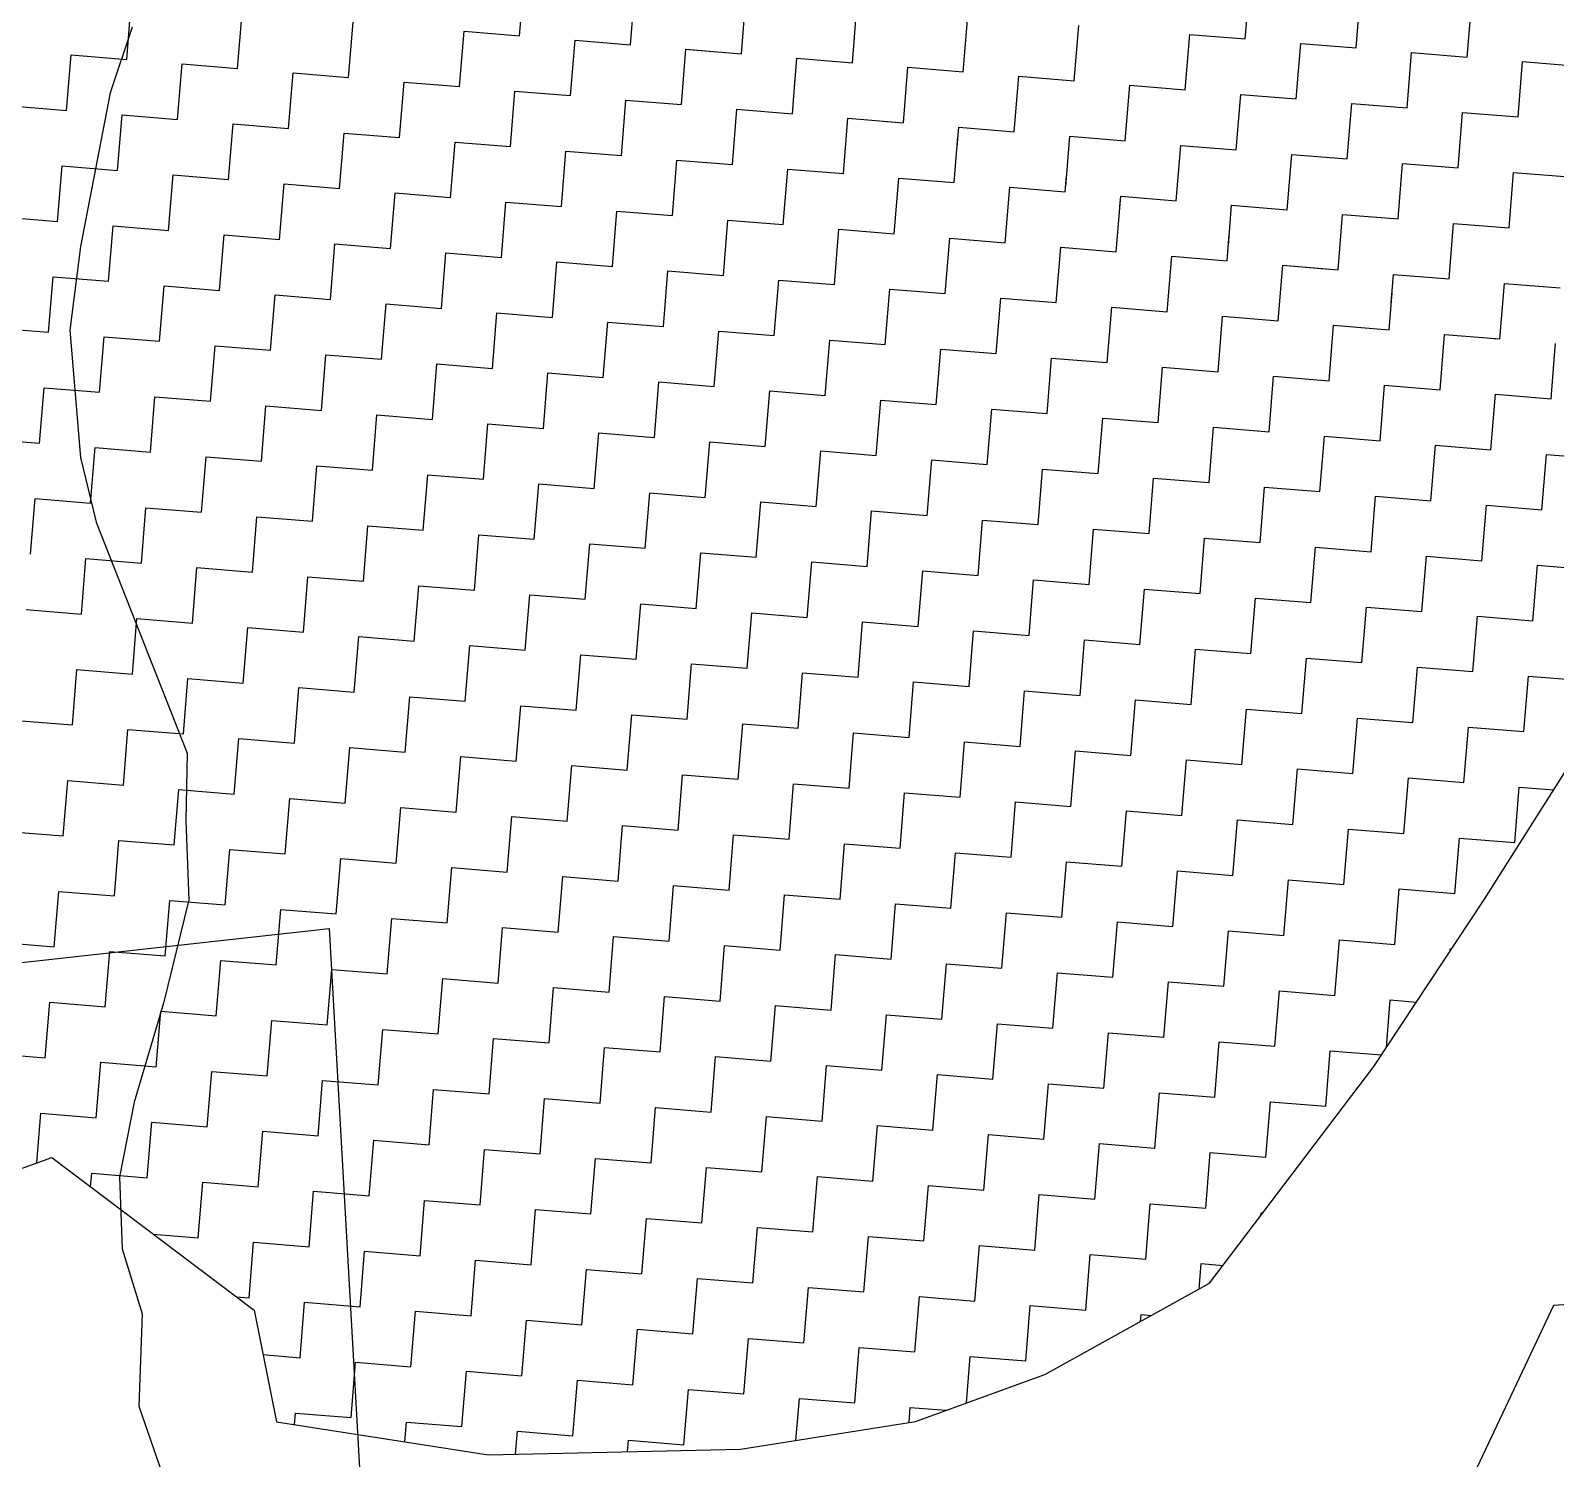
# Model space of a CAD drawing. Header units: metres. Extents: x 286589 to 288713, y 2001360 to 2004418.
# Drawn here: x 287096.6 to 287240, y 2003130.9 to 2003265.2 of the extents above; entities that cross this region are included whole.
import ezdxf

# ---------------------------------------------------------------- set-up
doc = ezdxf.new("R2010")
doc.units = ezdxf.units.M
doc.header["$MEASUREMENT"] = 0
for name, color, linetype in [('LINE_WATER', 4, 'Continuous'), ('POLY_HATCH', 12, 'Continuous'), ('POLY_PARCEL', 6, 'Continuous')]:
    doc.layers.add(name, color=color, linetype=linetype)

msp = doc.modelspace()

# ---------------------------------------------------------------- linework, layer by layer
at = {"layer": 'LINE_WATER'}
for p, q in [((287106.18, 2003265.55), (287104.09, 2003259.37)), ((287104.09, 2003259.37), (287101.32, 2003244.91)), ((287101.32, 2003244.91), (287100.29, 2003237.05)), ((287100.29, 2003237.05), (287101.29, 2003225.06)), ((287101.29, 2003225.06), (287102.79, 2003218.98)), ((287102.79, 2003218.98), (287111.34, 2003197.24)), ((287111.34, 2003197.24), (287111.22, 2003190.9)), ((287111.22, 2003190.9), (287111.48, 2003183.46)), ((287111.48, 2003183.46), (287109.1, 2003173.73)), ((287109.1, 2003173.73), (287106.35, 2003164.42)), ((287106.35, 2003164.42), (287104.98, 2003157.39)), ((287104.98, 2003157.39), (287105.23, 2003150.62)), ((287105.23, 2003150.62), (287107.11, 2003144.51)), ((287107.11, 2003144.51), (287106.8, 2003135.8)), ((287106.8, 2003135.8), (287109.05, 2003129.27))]:
    msp.add_line(p, q, dxfattribs=at)
at = {"layer": 'POLY_HATCH', "linetype": 'Continuous'}
for p, q in [((287142.6, 2003264.75), (287143.02, 2003269.88)), ((287210.86, 2003264.44), (287211.29, 2003269.66)), ((287105.65, 2003262.51), (287106.07, 2003267.73)), ((287163.47, 2003263.05), (287163.9, 2003268.27)), ((287221.3, 2003263.59), (287221.72, 2003268.81)), ((287231.73, 2003262.74), (287232.16, 2003267.96)), ((287116.08, 2003261.66), (287116.51, 2003266.88)), ((287153.04, 2003263.9), (287153.22, 2003266.22)), ((287173.91, 2003262.2), (287174.33, 2003267.42)), ((287184.34, 2003261.35), (287184.77, 2003266.57)), ((287126.52, 2003260.81), (287126.95, 2003266.03)), ((287136.96, 2003259.96), (287137.38, 2003265.18)), ((287137.38, 2003265.18), (287142.6, 2003264.75)), ((287194.78, 2003260.5), (287195.21, 2003265.72)), ((287205.22, 2003259.65), (287205.64, 2003264.87)), ((287205.64, 2003264.87), (287210.86, 2003264.44)), ((287147.39, 2003259.11), (287147.82, 2003264.33)), ((287147.82, 2003264.33), (287153.04, 2003263.9)), ((287157.83, 2003258.26), (287158.25, 2003263.48)), ((287158.25, 2003263.48), (287161.61, 2003263.2)), ((287158.54, 2003263.46), (287163.47, 2003263.05)), ((287215.65, 2003258.8), (287216.08, 2003264.02)), ((287216.08, 2003264.02), (287221.3, 2003263.59)), ((287100, 2003257.72), (287100.43, 2003262.94)), ((287100.43, 2003262.94), (287105.65, 2003262.51)), ((287110.44, 2003256.87), (287110.87, 2003262.09)), ((287110.87, 2003262.09), (287116.08, 2003261.66)), ((287168.46, 2003259.85), (287168.69, 2003262.63)), ((287168.69, 2003262.63), (287173.91, 2003262.2)), ((287226.09, 2003257.95), (287226.51, 2003263.17)), ((287226.51, 2003263.17), (287231.73, 2003262.74)), ((287236.53, 2003257.1), (287236.95, 2003262.32)), ((287236.95, 2003262.32), (287242.17, 2003261.89)), ((287120.88, 2003256.02), (287121.3, 2003261.24)), ((287121.3, 2003261.24), (287126.52, 2003260.81)), ((287131.31, 2003255.17), (287131.74, 2003260.39)), ((287131.74, 2003260.39), (287136.96, 2003259.96)), ((287168.26, 2003257.41), (287168.53, 2003260.72)), ((287178.7, 2003256.56), (287179.13, 2003261.78)), ((287179.13, 2003261.78), (287184.34, 2003261.35)), ((287189.14, 2003255.71), (287189.56, 2003260.93)), ((287189.56, 2003260.93), (287194.78, 2003260.5)), ((287141.75, 2003254.32), (287142.17, 2003259.54)), ((287142.17, 2003259.54), (287147.39, 2003259.11)), ((287199.57, 2003254.86), (287200, 2003260.08)), ((287200, 2003260.08), (287205.22, 2003259.65)), ((287210.01, 2003254.01), (287210.44, 2003259.23)), ((287210.44, 2003259.23), (287215.65, 2003258.8)), ((287094.79, 2003258.15), (287100, 2003257.72)), ((287152.19, 2003253.47), (287152.61, 2003258.69)), ((287152.61, 2003258.69), (287157.83, 2003258.26)), ((287162.62, 2003252.62), (287163.05, 2003257.84)), ((287163.05, 2003257.84), (287168.26, 2003257.41)), ((287220.45, 2003253.16), (287220.87, 2003258.37)), ((287220.87, 2003258.37), (287226.09, 2003257.95)), ((287230.88, 2003252.31), (287231.31, 2003257.52)), ((287231.31, 2003257.52), (287236.53, 2003257.1)), ((287104.8, 2003252.08), (287105.22, 2003257.3)), ((287105.22, 2003257.3), (287110.44, 2003256.87)), ((287115.23, 2003251.23), (287115.66, 2003256.45)), ((287115.66, 2003256.45), (287120.88, 2003256.02)), ((287173.06, 2003251.77), (287173.48, 2003256.98)), ((287173.48, 2003256.98), (287178.7, 2003256.56)), ((287177.15, 2003256.69), (287178.7, 2003256.56)), ((287178.7, 2003256.56), (287178.74, 2003257.05)), ((287183.77, 2003254.28), (287183.92, 2003256.13)), ((287183.92, 2003256.13), (287189.14, 2003255.71)), ((287125.67, 2003250.38), (287126.09, 2003255.59)), ((287126.09, 2003255.59), (287131.31, 2003255.17)), ((287136.11, 2003249.53), (287136.53, 2003254.74)), ((287136.53, 2003254.74), (287141.75, 2003254.32)), ((287183.49, 2003250.92), (287183.84, 2003255.22)), ((287193.97, 2003250.57), (287194.36, 2003255.28)), ((287194.36, 2003255.28), (287199.57, 2003254.86)), ((287146.54, 2003248.68), (287146.97, 2003253.89)), ((287146.97, 2003253.89), (287152.19, 2003253.47)), ((287204.37, 2003249.21), (287204.79, 2003254.43)), ((287204.79, 2003254.43), (287210.01, 2003254.01)), ((287214.8, 2003248.36), (287215.23, 2003253.58)), ((287215.23, 2003253.58), (287220.45, 2003253.16)), ((287099.15, 2003247.28), (287099.58, 2003252.5)), ((287099.58, 2003252.5), (287104.8, 2003252.08)), ((287156.98, 2003247.82), (287157.4, 2003253.04)), ((287157.4, 2003253.04), (287162.62, 2003252.62)), ((287167.41, 2003246.97), (287167.84, 2003252.19)), ((287167.84, 2003252.19), (287173.06, 2003251.77)), ((287225.24, 2003247.51), (287225.66, 2003252.73)), ((287225.66, 2003252.73), (287230.88, 2003252.31)), ((287235.67, 2003246.66), (287236.1, 2003251.88)), ((287236.1, 2003251.88), (287241.32, 2003251.46)), ((287109.59, 2003246.43), (287110.02, 2003251.65)), ((287110.02, 2003251.65), (287115.23, 2003251.23)), ((287120.03, 2003245.58), (287120.45, 2003250.8)), ((287120.45, 2003250.8), (287125.67, 2003250.38)), ((287177.85, 2003246.12), (287178.28, 2003251.34)), ((287178.28, 2003251.34), (287183.49, 2003250.92)), ((287188.29, 2003245.27), (287188.71, 2003250.49)), ((287188.71, 2003250.49), (287193.93, 2003250.07)), ((287193.93, 2003250.07), (287194.05, 2003251.56)), ((287130.46, 2003244.73), (287130.89, 2003249.95)), ((287130.89, 2003249.95), (287136.11, 2003249.53)), ((287140.9, 2003243.88), (287141.32, 2003249.1)), ((287141.32, 2003249.1), (287146.54, 2003248.68)), ((287198.72, 2003244.42), (287199.15, 2003249.64)), ((287199.07, 2003248.71), (287199.15, 2003249.64)), ((287199.15, 2003249.64), (287199.46, 2003249.61)), ((287199.15, 2003249.64), (287204.37, 2003249.21)), ((287093.94, 2003247.71), (287099.15, 2003247.28)), ((287151.33, 2003243.03), (287151.76, 2003248.25)), ((287151.76, 2003248.25), (287156.98, 2003247.82)), ((287209.28, 2003245), (287209.58, 2003248.79)), ((287209.58, 2003248.79), (287214.8, 2003248.36)), ((287219.6, 2003242.72), (287220.02, 2003247.94)), ((287220.02, 2003247.94), (287225.24, 2003247.51)), ((287103.95, 2003241.64), (287104.37, 2003246.86)), ((287104.37, 2003246.86), (287109.59, 2003246.43)), ((287161.77, 2003242.18), (287162.2, 2003247.4)), ((287162.2, 2003247.4), (287167.41, 2003246.97)), ((287172.21, 2003241.33), (287172.63, 2003246.55)), ((287172.63, 2003246.55), (287177.85, 2003246.12)), ((287209.16, 2003243.57), (287209.36, 2003246.06)), ((287230.03, 2003241.87), (287230.46, 2003247.09)), ((287230.46, 2003247.09), (287235.67, 2003246.66)), ((287114.38, 2003240.79), (287114.81, 2003246.01)), ((287114.81, 2003246.01), (287120.03, 2003245.58)), ((287124.82, 2003239.94), (287125.24, 2003245.16)), ((287125.24, 2003245.16), (287130.46, 2003244.73)), ((287182.64, 2003240.48), (287183.07, 2003245.7)), ((287183.07, 2003245.7), (287188.29, 2003245.27)), ((287193.08, 2003239.63), (287193.5, 2003244.85)), ((287193.5, 2003244.85), (287198.72, 2003244.42)), ((287135.26, 2003239.09), (287135.68, 2003244.31)), ((287135.68, 2003244.31), (287140.9, 2003243.88)), ((287145.69, 2003238.24), (287146.12, 2003243.46)), ((287146.12, 2003243.46), (287151.33, 2003243.03)), ((287203.52, 2003238.78), (287203.94, 2003244)), ((287203.94, 2003244), (287209.16, 2003243.57)), ((287098.3, 2003236.85), (287098.73, 2003242.07)), ((287098.73, 2003242.07), (287103.95, 2003241.64)), ((287156.13, 2003237.39), (287156.55, 2003242.61)), ((287156.55, 2003242.61), (287161.77, 2003242.18)), ((287166.56, 2003236.54), (287166.99, 2003241.76)), ((287166.99, 2003241.76), (287172.21, 2003241.33)), ((287213.95, 2003237.93), (287214.38, 2003243.15)), ((287214.38, 2003243.15), (287218.38, 2003242.82)), ((287214.38, 2003243.15), (287219.6, 2003242.72)), ((287214.38, 2003243.15), (287214.38, 2003243.15)), ((287224.59, 2003239.62), (287224.81, 2003242.29)), ((287224.81, 2003242.29), (287230.03, 2003241.87)), ((287108.74, 2003236), (287109.16, 2003241.22)), ((287109.16, 2003241.22), (287114.38, 2003240.79)), ((287119.18, 2003235.15), (287119.6, 2003240.37)), ((287119.6, 2003240.37), (287124.82, 2003239.94)), ((287177, 2003235.69), (287177.43, 2003240.9)), ((287177.43, 2003240.9), (287182.64, 2003240.48)), ((287224.39, 2003237.08), (287224.67, 2003240.56)), ((287234.82, 2003236.23), (287235.25, 2003241.44)), ((287235.25, 2003241.44), (287240.47, 2003241.02)), ((287129.61, 2003234.3), (287130.04, 2003239.51)), ((287130.04, 2003239.51), (287135.26, 2003239.09)), ((287187.44, 2003234.84), (287187.86, 2003240.05)), ((287187.86, 2003240.05), (287193.08, 2003239.63)), ((287197.87, 2003233.99), (287198.3, 2003239.2)), ((287198.3, 2003239.2), (287203.52, 2003238.78)), ((287140.05, 2003233.45), (287140.47, 2003238.66)), ((287140.47, 2003238.66), (287145.69, 2003238.24)), ((287150.48, 2003232.6), (287150.91, 2003237.81)), ((287150.91, 2003237.81), (287156.13, 2003237.39)), ((287208.31, 2003233.13), (287208.73, 2003238.35)), ((287208.73, 2003238.35), (287213.95, 2003237.93)), ((287218.74, 2003232.28), (287219.17, 2003237.5)), ((287219.17, 2003237.5), (287224.39, 2003237.08)), ((287093.08, 2003237.27), (287098.3, 2003236.85)), ((287103.1, 2003231.21), (287103.52, 2003236.42)), ((287103.52, 2003236.42), (287108.74, 2003236)), ((287160.92, 2003231.74), (287161.35, 2003236.96)), ((287161.35, 2003236.96), (287166.56, 2003236.54)), ((287171.36, 2003230.89), (287171.78, 2003236.11)), ((287171.78, 2003236.11), (287177, 2003235.69)), ((287229.18, 2003231.43), (287229.61, 2003236.65)), ((287229.61, 2003236.65), (287234.82, 2003236.23)), ((287234.28, 2003236.27), (287234.82, 2003236.23)), ((287234.82, 2003236.23), (287234.88, 2003236.9)), ((287113.53, 2003230.35), (287113.96, 2003235.57)), ((287113.96, 2003235.57), (287119.18, 2003235.15)), ((287123.97, 2003229.5), (287124.39, 2003234.72)), ((287124.39, 2003234.72), (287129.61, 2003234.3)), ((287181.79, 2003230.04), (287182.22, 2003235.26)), ((287182.22, 2003235.26), (287187.44, 2003234.84)), ((287239.62, 2003230.58), (287239.98, 2003235.06)), ((287239.92, 2003234.32), (287240.04, 2003235.8)), ((287134.4, 2003228.65), (287134.83, 2003233.87)), ((287134.83, 2003233.87), (287140.05, 2003233.45)), ((287192.23, 2003229.19), (287192.65, 2003234.41)), ((287192.65, 2003234.41), (287197.87, 2003233.99)), ((287202.66, 2003228.34), (287203.09, 2003233.56)), ((287203.09, 2003233.56), (287208.31, 2003233.13)), ((287144.84, 2003227.8), (287145.27, 2003233.02)), ((287145.27, 2003233.02), (287150.48, 2003232.6)), ((287155.28, 2003226.95), (287155.7, 2003232.17)), ((287155.7, 2003232.17), (287160.92, 2003231.74)), ((287213.1, 2003227.49), (287213.53, 2003232.71)), ((287213.53, 2003232.71), (287218.74, 2003232.28)), ((287223.54, 2003226.64), (287223.96, 2003231.86)), ((287223.96, 2003231.86), (287229.18, 2003231.43)), ((287097.45, 2003226.41), (287097.88, 2003231.63)), ((287097.88, 2003231.63), (287103.1, 2003231.21)), ((287107.89, 2003225.56), (287108.31, 2003230.78)), ((287108.31, 2003230.78), (287113.53, 2003230.35)), ((287165.71, 2003226.1), (287166.14, 2003231.32)), ((287166.14, 2003231.32), (287171.36, 2003230.89)), ((287176.15, 2003225.25), (287176.57, 2003230.47)), ((287176.57, 2003230.47), (287181.79, 2003230.04)), ((287233.97, 2003225.79), (287234.4, 2003231.01)), ((287234.4, 2003231.01), (287239.62, 2003230.58)), ((287118.32, 2003224.71), (287118.75, 2003229.93)), ((287118.75, 2003229.93), (287123.97, 2003229.5)), ((287128.76, 2003223.86), (287129.19, 2003229.08)), ((287129.19, 2003229.08), (287134.4, 2003228.65)), ((287186.59, 2003224.4), (287187.01, 2003229.62)), ((287187.01, 2003229.62), (287192.23, 2003229.19)), ((287139.2, 2003223.01), (287139.62, 2003228.23)), ((287139.62, 2003228.23), (287144.84, 2003227.8)), ((287197.02, 2003223.55), (287197.45, 2003228.77)), ((287197.45, 2003228.77), (287202.66, 2003228.34)), ((287207.46, 2003222.7), (287207.88, 2003227.92)), ((287207.88, 2003227.92), (287213.1, 2003227.49)), ((287092.23, 2003226.84), (287097.45, 2003226.41)), ((287102.25, 2003220.77), (287102.67, 2003225.99)), ((287102.67, 2003225.99), (287107.89, 2003225.56)), ((287149.63, 2003222.16), (287150.06, 2003227.38)), ((287150.06, 2003227.38), (287155.28, 2003226.95)), ((287160.07, 2003221.31), (287160.49, 2003226.53)), ((287160.49, 2003226.53), (287165.71, 2003226.1)), ((287217.89, 2003221.85), (287218.32, 2003227.07)), ((287218.32, 2003227.07), (287223.54, 2003226.64)), ((287228.33, 2003221), (287228.76, 2003226.22)), ((287228.76, 2003226.22), (287233.97, 2003225.79)), ((287112.68, 2003219.92), (287113.11, 2003225.14)), ((287113.11, 2003225.14), (287118.32, 2003224.71)), ((287170.51, 2003220.46), (287170.93, 2003225.68)), ((287170.93, 2003225.68), (287176.15, 2003225.25)), ((287180.94, 2003219.61), (287181.37, 2003224.83)), ((287181.37, 2003224.83), (287186.59, 2003224.4)), ((287238.77, 2003220.15), (287239.19, 2003225.36)), ((287239.19, 2003225.36), (287244.41, 2003224.94)), ((287123.12, 2003219.07), (287123.54, 2003224.29)), ((287123.54, 2003224.29), (287128.76, 2003223.86)), ((287133.55, 2003218.22), (287133.98, 2003223.44)), ((287133.98, 2003223.44), (287139.2, 2003223.01)), ((287191.38, 2003218.76), (287191.8, 2003223.97)), ((287191.8, 2003223.97), (287197.02, 2003223.55)), ((287201.81, 2003217.91), (287202.24, 2003223.12)), ((287202.24, 2003223.12), (287207.46, 2003222.7)), ((287143.99, 2003217.37), (287144.42, 2003222.58)), ((287144.42, 2003222.58), (287149.63, 2003222.16)), ((287154.43, 2003216.52), (287154.85, 2003221.73)), ((287154.85, 2003221.73), (287160.07, 2003221.31)), ((287212.25, 2003217.06), (287212.68, 2003222.27)), ((287212.68, 2003222.27), (287217.89, 2003221.85)), ((287096.6, 2003215.98), (287097.03, 2003221.19)), ((287097.03, 2003221.19), (287102.25, 2003220.77)), ((287107.04, 2003215.13), (287107.46, 2003220.34)), ((287107.46, 2003220.34), (287112.68, 2003219.92)), ((287164.86, 2003215.67), (287165.29, 2003220.88)), ((287165.29, 2003220.88), (287170.51, 2003220.46)), ((287222.69, 2003216.2), (287223.11, 2003221.42)), ((287223.11, 2003221.42), (287228.33, 2003221)), ((287233.12, 2003215.35), (287233.55, 2003220.57)), ((287233.55, 2003220.57), (287238.77, 2003220.15)), ((287117.47, 2003214.28), (287117.9, 2003219.49)), ((287117.9, 2003219.49), (287123.12, 2003219.07)), ((287175.3, 2003214.81), (287175.72, 2003220.03)), ((287175.72, 2003220.03), (287180.94, 2003219.61)), ((287185.73, 2003213.96), (287186.16, 2003219.18)), ((287186.16, 2003219.18), (287191.38, 2003218.76)), ((287127.91, 2003213.42), (287128.34, 2003218.64)), ((287128.34, 2003218.64), (287133.55, 2003218.22)), ((287138.35, 2003212.57), (287138.77, 2003217.79)), ((287138.77, 2003217.79), (287143.99, 2003217.37)), ((287196.17, 2003213.11), (287196.6, 2003218.33)), ((287196.6, 2003218.33), (287201.81, 2003217.91)), ((287206.61, 2003212.26), (287207.03, 2003217.48)), ((287207.03, 2003217.48), (287212.25, 2003217.06)), ((287148.78, 2003211.72), (287149.21, 2003216.94)), ((287149.21, 2003216.94), (287154.43, 2003216.52)), ((287159.22, 2003210.87), (287159.64, 2003216.09)), ((287159.64, 2003216.09), (287164.86, 2003215.67)), ((287217.04, 2003211.41), (287217.47, 2003216.63)), ((287217.47, 2003216.63), (287222.69, 2003216.2)), ((287101.39, 2003210.33), (287101.82, 2003215.55)), ((287101.82, 2003215.55), (287107.04, 2003215.13)), ((287111.83, 2003209.48), (287112.26, 2003214.7)), ((287112.26, 2003214.7), (287117.47, 2003214.28)), ((287169.66, 2003210.02), (287170.08, 2003215.24)), ((287170.08, 2003215.24), (287175.3, 2003214.81)), ((287227.48, 2003210.56), (287227.9, 2003215.78)), ((287227.9, 2003215.78), (287233.12, 2003215.35)), ((287237.92, 2003209.71), (287238.34, 2003214.93)), ((287238.34, 2003214.93), (287243.56, 2003214.5)), ((287122.27, 2003208.63), (287122.69, 2003213.85)), ((287122.69, 2003213.85), (287127.91, 2003213.42)), ((287180.09, 2003209.17), (287180.52, 2003214.39)), ((287180.52, 2003214.39), (287185.73, 2003213.96)), ((287190.53, 2003208.32), (287190.95, 2003213.54)), ((287190.95, 2003213.54), (287196.17, 2003213.11)), ((287132.7, 2003207.78), (287133.13, 2003213)), ((287133.13, 2003213), (287138.35, 2003212.57)), ((287143.14, 2003206.93), (287143.56, 2003212.15)), ((287143.56, 2003212.15), (287148.78, 2003211.72)), ((287200.96, 2003207.47), (287201.39, 2003212.69)), ((287201.39, 2003212.69), (287206.61, 2003212.26)), ((287211.4, 2003206.62), (287211.83, 2003211.84)), ((287211.83, 2003211.84), (287217.04, 2003211.41)), ((287096.18, 2003210.76), (287101.39, 2003210.33)), ((287153.58, 2003206.08), (287154, 2003211.3)), ((287154, 2003211.3), (287159.22, 2003210.87)), ((287164.01, 2003205.23), (287164.44, 2003210.45)), ((287164.44, 2003210.45), (287169.66, 2003210.02)), ((287221.84, 2003205.77), (287222.26, 2003210.99)), ((287222.26, 2003210.99), (287227.48, 2003210.56)), ((287106.19, 2003204.69), (287106.61, 2003209.91)), ((287106.61, 2003209.91), (287111.83, 2003209.48)), ((287116.62, 2003203.84), (287117.05, 2003209.06)), ((287117.05, 2003209.06), (287122.27, 2003208.63)), ((287174.45, 2003204.38), (287174.87, 2003209.6)), ((287174.87, 2003209.6), (287180.09, 2003209.17)), ((287184.88, 2003203.53), (287185.31, 2003208.75)), ((287185.31, 2003208.75), (287190.53, 2003208.32)), ((287232.27, 2003204.92), (287232.7, 2003210.14)), ((287232.7, 2003210.14), (287237.92, 2003209.71)), ((287127.06, 2003202.99), (287127.48, 2003208.21)), ((287127.48, 2003208.21), (287132.7, 2003207.78)), ((287137.5, 2003202.14), (287137.92, 2003207.36)), ((287137.92, 2003207.36), (287143.14, 2003206.93)), ((287195.32, 2003202.68), (287195.75, 2003207.9)), ((287195.75, 2003207.9), (287200.96, 2003207.47)), ((287147.93, 2003201.29), (287148.36, 2003206.5)), ((287148.36, 2003206.5), (287153.58, 2003206.08)), ((287205.76, 2003201.83), (287206.18, 2003207.04)), ((287206.18, 2003207.04), (287211.4, 2003206.62)), ((287216.19, 2003200.98), (287216.62, 2003206.19)), ((287216.62, 2003206.19), (287221.84, 2003205.77)), ((287100.54, 2003199.9), (287100.97, 2003205.11)), ((287100.97, 2003205.11), (287106.19, 2003204.69)), ((287158.37, 2003200.44), (287158.79, 2003205.65)), ((287158.79, 2003205.65), (287164.01, 2003205.23)), ((287168.8, 2003199.59), (287169.23, 2003204.8)), ((287169.23, 2003204.8), (287174.45, 2003204.38)), ((287226.63, 2003200.12), (287227.05, 2003205.34)), ((287227.05, 2003205.34), (287232.27, 2003204.92)), ((287237.06, 2003199.27), (287237.49, 2003204.49)), ((287237.49, 2003204.49), (287242.71, 2003204.07)), ((287110.98, 2003199.05), (287111.41, 2003204.26)), ((287111.41, 2003204.26), (287116.62, 2003203.84)), ((287121.42, 2003198.2), (287121.84, 2003203.41)), ((287121.84, 2003203.41), (287127.06, 2003202.99)), ((287179.24, 2003198.73), (287179.67, 2003203.95)), ((287179.67, 2003203.95), (287184.88, 2003203.53)), ((287189.68, 2003197.88), (287190.1, 2003203.1)), ((287190.1, 2003203.1), (287195.32, 2003202.68)), ((287131.85, 2003197.34), (287132.28, 2003202.56)), ((287132.28, 2003202.56), (287137.5, 2003202.14)), ((287142.29, 2003196.49), (287142.71, 2003201.71)), ((287142.71, 2003201.71), (287147.93, 2003201.29)), ((287200.11, 2003197.03), (287200.54, 2003202.25)), ((287200.54, 2003202.25), (287205.76, 2003201.83)), ((287095.33, 2003200.32), (287100.54, 2003199.9)), ((287152.72, 2003195.64), (287153.15, 2003200.86)), ((287153.15, 2003200.86), (287158.37, 2003200.44)), ((287210.55, 2003196.18), (287210.97, 2003201.4)), ((287210.97, 2003201.4), (287216.19, 2003200.98)), ((287220.99, 2003195.33), (287221.41, 2003200.55)), ((287221.41, 2003200.55), (287226.63, 2003200.12)), ((287105.34, 2003194.25), (287105.76, 2003199.47)), ((287105.76, 2003199.47), (287110.98, 2003199.05)), ((287163.16, 2003194.79), (287163.59, 2003200.01)), ((287163.59, 2003200.01), (287168.8, 2003199.59)), ((287173.6, 2003193.94), (287174.02, 2003199.16)), ((287174.02, 2003199.16), (287179.24, 2003198.73)), ((287231.42, 2003194.48), (287231.85, 2003199.7)), ((287231.85, 2003199.7), (287237.06, 2003199.27)), ((287115.77, 2003193.4), (287116.2, 2003198.62)), ((287116.2, 2003198.62), (287121.42, 2003198.2)), ((287126.21, 2003192.55), (287126.63, 2003197.77)), ((287126.63, 2003197.77), (287131.85, 2003197.34)), ((287184.03, 2003193.09), (287184.46, 2003198.31)), ((287184.46, 2003198.31), (287189.68, 2003197.88)), ((287194.47, 2003192.24), (287194.89, 2003197.46)), ((287194.89, 2003197.46), (287200.11, 2003197.03)), ((287136.65, 2003191.7), (287137.07, 2003196.92)), ((287137.07, 2003196.92), (287142.29, 2003196.49)), ((287147.08, 2003190.85), (287147.51, 2003196.07)), ((287147.51, 2003196.07), (287152.72, 2003195.64)), ((287204.91, 2003191.39), (287205.33, 2003196.61)), ((287205.33, 2003196.61), (287210.55, 2003196.18)), ((287099.69, 2003189.46), (287100.12, 2003194.68)), ((287100.12, 2003194.68), (287105.34, 2003194.25)), ((287157.52, 2003190), (287157.94, 2003195.22)), ((287157.94, 2003195.22), (287163.16, 2003194.79)), ((287215.34, 2003190.54), (287215.77, 2003195.76)), ((287215.77, 2003195.76), (287220.99, 2003195.33)), ((287225.78, 2003189.69), (287226.2, 2003194.91)), ((287226.2, 2003194.91), (287231.42, 2003194.48)), ((287110.13, 2003188.61), (287110.55, 2003193.83)), ((287110.55, 2003193.83), (287115.77, 2003193.4)), ((287120.57, 2003187.76), (287120.99, 2003192.98)), ((287120.99, 2003192.98), (287126.21, 2003192.55)), ((287167.95, 2003189.15), (287168.38, 2003194.37)), ((287168.38, 2003194.37), (287173.6, 2003193.94)), ((287178.39, 2003188.3), (287178.82, 2003193.52)), ((287178.82, 2003193.52), (287184.03, 2003193.09)), ((287236.21, 2003188.84), (287236.64, 2003194.06)), ((287236.64, 2003194.06), (287239.87, 2003193.79)), ((287131, 2003186.91), (287131.43, 2003192.13)), ((287131.43, 2003192.13), (287136.65, 2003191.7)), ((287188.83, 2003187.45), (287189.25, 2003192.67)), ((287189.25, 2003192.67), (287194.47, 2003192.24)), ((287199.26, 2003186.6), (287199.69, 2003191.82)), ((287199.69, 2003191.82), (287204.91, 2003191.39)), ((287141.44, 2003186.06), (287141.86, 2003191.28)), ((287141.86, 2003191.28), (287147.08, 2003190.85)), ((287151.87, 2003185.21), (287152.3, 2003190.43)), ((287152.3, 2003190.43), (287157.52, 2003190)), ((287209.7, 2003185.75), (287210.12, 2003190.96)), ((287210.12, 2003190.96), (287215.34, 2003190.54)), ((287220.13, 2003184.9), (287220.56, 2003190.11)), ((287220.56, 2003190.11), (287225.78, 2003189.69)), ((287094.48, 2003189.89), (287099.69, 2003189.46)), ((287104.49, 2003183.82), (287104.91, 2003189.04)), ((287104.91, 2003189.04), (287110.13, 2003188.61)), ((287162.31, 2003184.36), (287162.74, 2003189.57)), ((287162.74, 2003189.57), (287167.95, 2003189.15)), ((287172.75, 2003183.51), (287173.17, 2003188.72)), ((287173.17, 2003188.72), (287178.39, 2003188.3)), ((287230.57, 2003184.05), (287231, 2003189.26)), ((287231, 2003189.26), (287236.21, 2003188.84)), ((287114.92, 2003182.97), (287115.35, 2003188.18)), ((287115.35, 2003188.18), (287120.57, 2003187.76)), ((287125.36, 2003182.12), (287125.78, 2003187.33)), ((287125.78, 2003187.33), (287131, 2003186.91)), ((287183.18, 2003182.66), (287183.61, 2003187.87)), ((287183.61, 2003187.87), (287188.83, 2003187.45)), ((287135.79, 2003181.27), (287136.22, 2003186.48)), ((287136.22, 2003186.48), (287141.44, 2003186.06)), ((287193.62, 2003181.8), (287194.04, 2003187.02)), ((287194.04, 2003187.02), (287199.26, 2003186.6)), ((287204.06, 2003180.95), (287204.48, 2003186.17)), ((287204.48, 2003186.17), (287209.7, 2003185.75)), ((287146.23, 2003180.41), (287146.66, 2003185.63)), ((287146.66, 2003185.63), (287151.87, 2003185.21)), ((287156.67, 2003179.56), (287157.09, 2003184.78)), ((287157.09, 2003184.78), (287162.31, 2003184.36)), ((287214.49, 2003180.1), (287214.92, 2003185.32)), ((287214.92, 2003185.32), (287220.13, 2003184.9)), ((287224.93, 2003179.25), (287225.35, 2003184.47)), ((287225.35, 2003184.47), (287230.57, 2003184.05)), ((287098.84, 2003179.02), (287099.27, 2003184.24)), ((287099.27, 2003184.24), (287104.49, 2003183.82)), ((287109.28, 2003178.17), (287109.7, 2003183.39)), ((287109.7, 2003183.39), (287114.92, 2003182.97)), ((287167.1, 2003178.71), (287167.53, 2003183.93)), ((287167.53, 2003183.93), (287172.75, 2003183.51)), ((287177.54, 2003177.86), (287177.96, 2003183.08)), ((287177.96, 2003183.08), (287183.18, 2003182.66)), ((287119.71, 2003177.32), (287120.14, 2003182.54)), ((287120.14, 2003182.54), (287125.36, 2003182.12)), ((287130.15, 2003176.47), (287130.58, 2003181.69)), ((287130.58, 2003181.69), (287135.79, 2003181.27)), ((287187.98, 2003177.01), (287188.4, 2003182.23)), ((287188.4, 2003182.23), (287193.62, 2003181.8)), ((287140.59, 2003175.62), (287141.01, 2003180.84)), ((287141.01, 2003180.84), (287146.23, 2003180.41)), ((287198.41, 2003176.16), (287198.84, 2003181.38)), ((287198.84, 2003181.38), (287204.06, 2003180.95)), ((287208.85, 2003175.31), (287209.27, 2003180.53)), ((287209.27, 2003180.53), (287214.49, 2003180.1)), ((287093.62, 2003179.45), (287098.84, 2003179.02)), ((287151.02, 2003174.77), (287151.45, 2003179.99)), ((287151.45, 2003179.99), (287156.67, 2003179.56)), ((287161.46, 2003173.92), (287161.88, 2003179.14)), ((287161.88, 2003179.14), (287167.1, 2003178.71)), ((287219.28, 2003174.46), (287219.71, 2003179.68)), ((287219.71, 2003179.68), (287224.93, 2003179.25)), ((287230.13, 2003178.62), (287230.15, 2003178.83)), ((287230.15, 2003178.83), (287230.26, 2003178.82)), ((287103.64, 2003173.38), (287104.06, 2003178.6)), ((287104.06, 2003178.6), (287109.28, 2003178.17)), ((287114.07, 2003172.53), (287114.5, 2003177.75)), ((287114.5, 2003177.75), (287119.71, 2003177.32)), ((287171.9, 2003173.07), (287172.32, 2003178.29)), ((287172.32, 2003178.29), (287177.54, 2003177.86)), ((287182.33, 2003172.22), (287182.76, 2003177.44)), ((287182.76, 2003177.44), (287187.98, 2003177.01)), ((287124.51, 2003171.68), (287124.93, 2003176.9)), ((287124.93, 2003176.9), (287130.15, 2003176.47)), ((287134.94, 2003170.83), (287135.37, 2003176.05)), ((287135.37, 2003176.05), (287140.59, 2003175.62)), ((287192.77, 2003171.37), (287193.19, 2003176.59)), ((287193.19, 2003176.59), (287198.41, 2003176.16)), ((287145.38, 2003169.98), (287145.81, 2003175.2)), ((287145.81, 2003175.2), (287151.02, 2003174.77)), ((287155.82, 2003169.13), (287156.24, 2003174.35)), ((287156.24, 2003174.35), (287161.46, 2003173.92)), ((287203.2, 2003170.52), (287203.63, 2003175.74)), ((287203.63, 2003175.74), (287208.85, 2003175.31)), ((287213.64, 2003169.67), (287214.07, 2003174.89)), ((287214.07, 2003174.89), (287219.28, 2003174.46)), ((287097.99, 2003168.59), (287098.42, 2003173.81)), ((287098.42, 2003173.81), (287103.64, 2003173.38)), ((287108.43, 2003167.74), (287108.85, 2003172.96)), ((287108.85, 2003172.96), (287114.07, 2003172.53)), ((287166.25, 2003168.28), (287166.68, 2003173.5)), ((287166.68, 2003173.5), (287171.9, 2003173.07)), ((287224.14, 2003169.56), (287224.5, 2003174.03)), ((287224.5, 2003174.03), (287226.96, 2003173.83)), ((287118.86, 2003166.89), (287119.29, 2003172.1)), ((287119.29, 2003172.1), (287124.51, 2003171.68)), ((287176.69, 2003167.43), (287177.11, 2003172.64)), ((287177.11, 2003172.64), (287182.33, 2003172.22)), ((287187.12, 2003166.58), (287187.55, 2003171.79)), ((287187.55, 2003171.79), (287192.77, 2003171.37)), ((287129.3, 2003166.04), (287129.73, 2003171.25)), ((287129.73, 2003171.25), (287134.94, 2003170.83)), ((287139.74, 2003165.19), (287140.16, 2003170.4)), ((287140.16, 2003170.4), (287145.38, 2003169.98)), ((287197.56, 2003165.72), (287197.99, 2003170.94)), ((287197.99, 2003170.94), (287203.2, 2003170.52)), ((287208, 2003164.87), (287208.42, 2003170.09)), ((287208.42, 2003170.09), (287213.64, 2003169.67)), ((287092.77, 2003169.01), (287097.99, 2003168.59)), ((287150.17, 2003164.33), (287150.6, 2003169.55)), ((287150.6, 2003169.55), (287155.82, 2003169.13)), ((287160.61, 2003163.48), (287161.03, 2003168.7)), ((287161.03, 2003168.7), (287166.25, 2003168.28)), ((287218.43, 2003164.02), (287218.86, 2003169.24)), ((287218.86, 2003169.24), (287223.67, 2003168.85)), ((287102.78, 2003162.94), (287103.21, 2003168.16)), ((287103.21, 2003168.16), (287108.43, 2003167.74)), ((287113.22, 2003162.09), (287113.65, 2003167.31)), ((287113.65, 2003167.31), (287118.86, 2003166.89)), ((287171.05, 2003162.63), (287171.47, 2003167.85)), ((287171.47, 2003167.85), (287176.69, 2003167.43)), ((287123.66, 2003161.24), (287124.08, 2003166.46)), ((287124.08, 2003166.46), (287129.3, 2003166.04)), ((287181.48, 2003161.78), (287181.91, 2003167)), ((287181.91, 2003167), (287187.12, 2003166.58)), ((287191.92, 2003160.93), (287192.34, 2003166.15)), ((287192.34, 2003166.15), (287197.56, 2003165.72)), ((287134.09, 2003160.39), (287134.52, 2003165.61)), ((287134.52, 2003165.61), (287139.74, 2003165.19)), ((287144.53, 2003159.54), (287144.95, 2003164.76)), ((287144.95, 2003164.76), (287150.17, 2003164.33)), ((287202.35, 2003160.08), (287202.78, 2003165.3)), ((287202.78, 2003165.3), (287208, 2003164.87)), ((287212.79, 2003159.23), (287213.22, 2003164.45)), ((287213.22, 2003164.45), (287218.43, 2003164.02)), ((287097.19, 2003158.69), (287097.57, 2003163.37)), ((287097.57, 2003163.37), (287102.78, 2003162.94)), ((287154.97, 2003158.69), (287155.39, 2003163.91)), ((287155.39, 2003163.91), (287160.61, 2003163.48)), ((287165.4, 2003157.84), (287165.83, 2003163.06)), ((287165.83, 2003163.06), (287171.05, 2003162.63)), ((287107.58, 2003157.3), (287108, 2003162.52)), ((287108, 2003162.52), (287113.22, 2003162.09)), ((287118.01, 2003156.45), (287118.44, 2003161.67)), ((287118.44, 2003161.67), (287123.66, 2003161.24)), ((287175.84, 2003156.99), (287176.26, 2003162.21)), ((287176.26, 2003162.21), (287181.48, 2003161.78)), ((287128.45, 2003155.6), (287128.88, 2003160.82)), ((287128.88, 2003160.82), (287134.09, 2003160.39)), ((287186.27, 2003156.14), (287186.7, 2003161.36)), ((287186.7, 2003161.36), (287191.92, 2003160.93)), ((287196.71, 2003155.29), (287197.14, 2003160.51)), ((287197.14, 2003160.51), (287202.35, 2003160.08)), ((287138.89, 2003154.75), (287139.31, 2003159.97)), ((287139.31, 2003159.97), (287144.53, 2003159.54)), ((287149.32, 2003153.9), (287149.75, 2003159.12)), ((287149.75, 2003159.12), (287154.97, 2003158.69)), ((287207.15, 2003154.44), (287207.57, 2003159.66)), ((287207.57, 2003159.66), (287212.79, 2003159.23)), ((287102.25, 2003156.45), (287102.36, 2003157.73)), ((287102.36, 2003157.73), (287107.58, 2003157.3)), ((287159.76, 2003153.05), (287160.18, 2003158.27)), ((287160.18, 2003158.27), (287165.4, 2003157.84)), ((287170.19, 2003152.2), (287170.62, 2003157.42)), ((287170.62, 2003157.42), (287175.84, 2003156.99)), ((287112.37, 2003151.66), (287112.8, 2003156.88)), ((287112.8, 2003156.88), (287118.01, 2003156.45)), ((287122.81, 2003150.81), (287123.23, 2003156.03)), ((287123.23, 2003156.03), (287128.45, 2003155.6)), ((287180.63, 2003151.35), (287181.06, 2003156.56)), ((287181.06, 2003156.56), (287186.27, 2003156.14)), ((287191.07, 2003150.5), (287191.49, 2003155.71)), ((287191.49, 2003155.71), (287196.71, 2003155.29)), ((287133.24, 2003149.96), (287133.67, 2003155.17)), ((287133.67, 2003155.17), (287138.89, 2003154.75)), ((287143.68, 2003149.11), (287144.1, 2003154.32)), ((287144.1, 2003154.32), (287149.32, 2003153.9)), ((287201.5, 2003149.65), (287201.93, 2003154.86)), ((287201.93, 2003154.86), (287207.15, 2003154.44)), ((287154.11, 2003148.26), (287154.54, 2003153.47)), ((287154.54, 2003153.47), (287159.76, 2003153.05)), ((287212.34, 2003153.76), (287212.36, 2003154.01)), ((287212.36, 2003154.01), (287212.52, 2003154)), ((287108.15, 2003152), (287112.37, 2003151.66)), ((287164.55, 2003147.4), (287164.98, 2003152.62)), ((287164.98, 2003152.62), (287170.19, 2003152.2)), ((287174.99, 2003146.55), (287175.41, 2003151.77)), ((287175.41, 2003151.77), (287180.63, 2003151.35)), ((287117.16, 2003146.01), (287117.59, 2003151.23)), ((287117.59, 2003151.23), (287122.81, 2003150.81)), ((287127.6, 2003145.16), (287128.02, 2003150.38)), ((287128.02, 2003150.38), (287133.24, 2003149.96)), ((287185.42, 2003145.7), (287185.85, 2003150.92)), ((287185.85, 2003150.92), (287191.07, 2003150.5)), ((287195.86, 2003144.85), (287196.28, 2003150.07)), ((287196.28, 2003150.07), (287201.5, 2003149.65)), ((287138.04, 2003144.31), (287138.46, 2003149.53)), ((287138.46, 2003149.53), (287143.68, 2003149.11)), ((287148.47, 2003143.46), (287148.9, 2003148.68)), ((287148.9, 2003148.68), (287154.11, 2003148.26)), ((287206.53, 2003146.83), (287206.72, 2003149.22)), ((287206.72, 2003149.22), (287208.77, 2003149.05)), ((287158.91, 2003142.61), (287159.33, 2003147.83)), ((287159.33, 2003147.83), (287164.55, 2003147.4)), ((287115.95, 2003146.11), (287117.16, 2003146.01)), ((287169.34, 2003141.76), (287169.77, 2003146.98)), ((287169.77, 2003146.98), (287174.99, 2003146.55)), ((287179.78, 2003140.91), (287180.21, 2003146.13)), ((287180.21, 2003146.13), (287185.42, 2003145.7)), ((287121.96, 2003140.37), (287122.38, 2003145.59)), ((287122.38, 2003145.59), (287127.6, 2003145.16)), ((287132.39, 2003139.52), (287132.82, 2003144.74)), ((287132.82, 2003144.74), (287138.04, 2003144.31)), ((287190.22, 2003140.06), (287190.64, 2003145.28)), ((287190.64, 2003145.28), (287195.86, 2003144.85)), ((287201.02, 2003143.78), (287201.08, 2003144.43)), ((287201.08, 2003144.43), (287202.05, 2003144.35)), ((287142.83, 2003138.67), (287143.25, 2003143.89)), ((287143.25, 2003143.89), (287148.47, 2003143.46)), ((287153.26, 2003137.82), (287153.69, 2003143.04)), ((287153.69, 2003143.04), (287158.91, 2003142.61)), ((287163.7, 2003136.97), (287164.13, 2003142.19)), ((287164.13, 2003142.19), (287169.34, 2003141.76)), ((287174.14, 2003136.12), (287174.56, 2003141.34)), ((287174.56, 2003141.34), (287179.78, 2003140.91)), ((287118.47, 2003140.66), (287121.96, 2003140.37)), ((287126.75, 2003134.73), (287127.17, 2003139.95)), ((287127.17, 2003139.95), (287132.39, 2003139.52)), ((287184.64, 2003136.11), (287185, 2003140.49)), ((287185, 2003140.49), (287190.22, 2003140.06)), ((287137.18, 2003133.88), (287137.61, 2003139.1)), ((287137.61, 2003139.1), (287142.83, 2003138.67)), ((287147.62, 2003133.03), (287148.05, 2003138.24)), ((287148.05, 2003138.24), (287153.26, 2003137.82)), ((287158.06, 2003132.18), (287158.48, 2003137.39)), ((287158.48, 2003137.39), (287163.7, 2003136.97)), ((287168.6, 2003132.59), (287168.92, 2003136.54)), ((287168.92, 2003136.54), (287174.14, 2003136.12)), ((287179.24, 2003134.27), (287179.35, 2003135.69)), ((287179.35, 2003135.69), (287182.74, 2003135.42)), ((287121.44, 2003134.07), (287121.53, 2003135.15)), ((287121.53, 2003135.15), (287126.75, 2003134.73)), ((287131.82, 2003132.46), (287131.97, 2003134.3)), ((287131.97, 2003134.3), (287137.18, 2003133.88)), ((287142.23, 2003131.29), (287142.4, 2003133.45)), ((287142.4, 2003133.45), (287147.62, 2003133.03)), ((287152.75, 2003131.53), (287152.84, 2003132.6)), ((287152.84, 2003132.6), (287158.06, 2003132.18))]:
    msp.add_line(p, q, dxfattribs=at)
at = {"layer": 'POLY_HATCH'}
msp.add_lwpolyline([(287062.18, 2003117.36), (287072.31, 2003132.79), (287087.29, 2003147.32), (287093.02, 2003157.19), (287098.6, 2003159.2), (287117.63, 2003144.85), (287119.73, 2003134.34), (287139.68, 2003131.23), (287163.37, 2003131.77), (287179.84, 2003134.36), (287192.02, 2003138.78), (287207.5, 2003147.37), (287222.96, 2003167.78), (287233.36, 2003183.5), (287245.8, 2003203.17)], dxfattribs=at)
at = {"layer": 'POLY_PARCEL'}
for p, q in [((287063.58, 2003173.98), (287124.68, 2003180.75)), ((287124.68, 2003180.75), (287130.53, 2003076.77)), ((287279.24, 2003147.66), (287239.86, 2003145.29)), ((287239.86, 2003145.29), (287222.58, 2003108.74))]:
    msp.add_line(p, q, dxfattribs=at)

doc.saveas('drawing.dxf')
